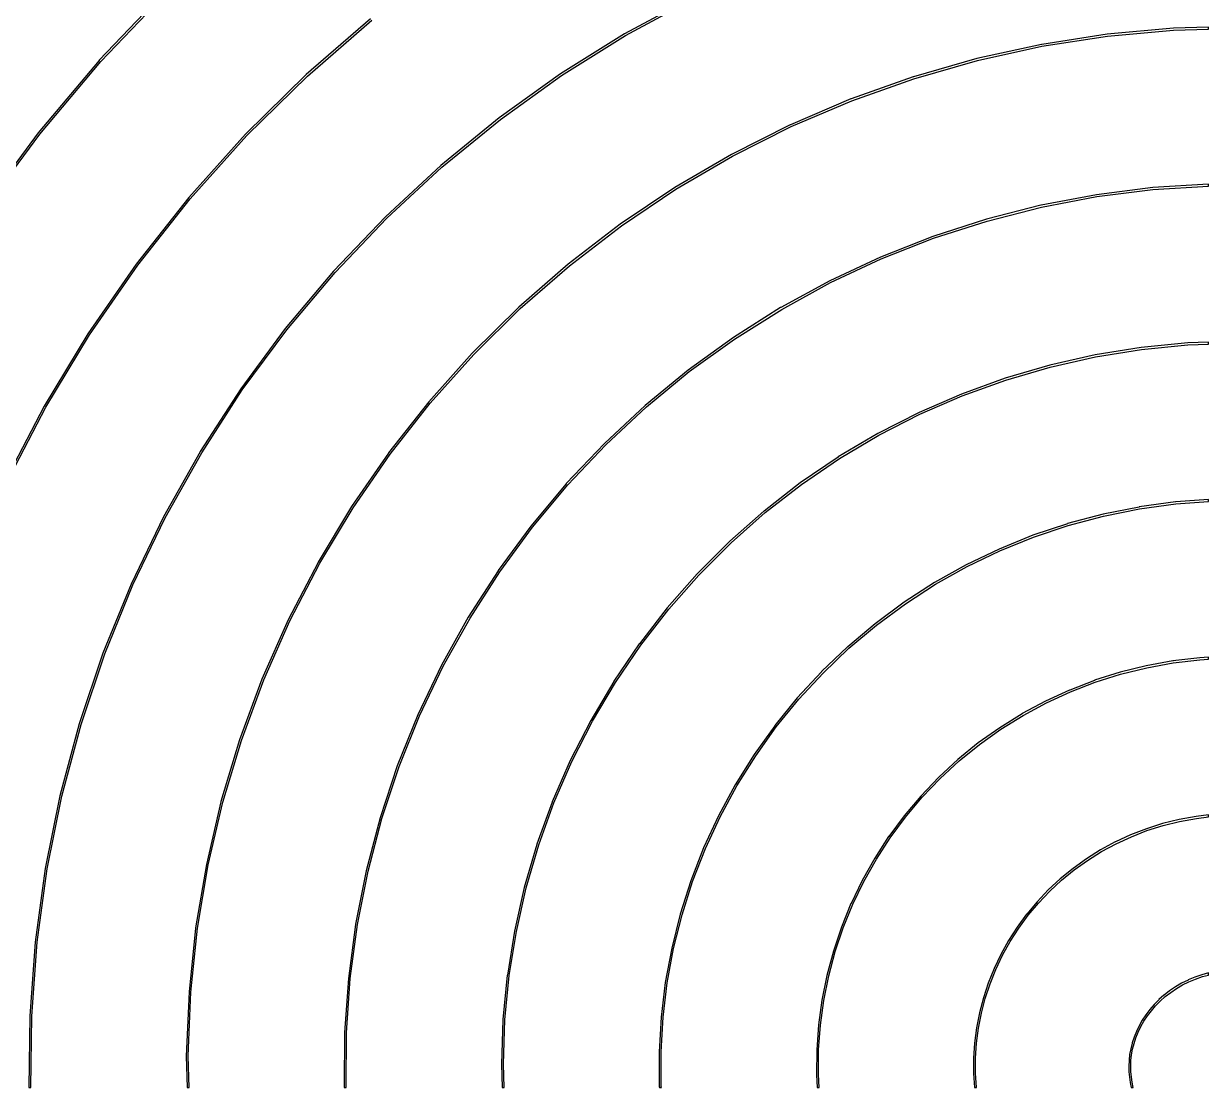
# Model space of a CAD drawing. Extents: x 1.97 to 5.91, y -5.91 to -1.97.
# Drawn here: x 2.75 to 3.933, y -3.933 to -2.87 of the extents above; entities that cross this region are included whole.
import ezdxf

# ---------------------------------------------------------------- set-up
doc = ezdxf.new("R2010")
doc.units = 0
doc.header["$MEASUREMENT"] = 0
doc.layers.add('WHITE', color=7, linetype='CONTINUOUS')

msp = doc.modelspace()

# ---------------------------------------------------------------- linework, layer by layer
at = {"layer": 'WHITE', "linetype": 'CONTINUOUS'}
for p, q in [((2.8905, -2.8383), (2.8251, -2.9068)), ((2.8266, -2.9082), (2.8919, -2.8397)), ((3.4163, -2.8444), (3.3499, -2.8804)), ((3.3509, -2.8821), (3.4172, -2.8462)), ((3.096, -2.8654), (3.0318, -2.9211)), ((3.0331, -2.9226), (3.0973, -2.8669)), ((3.8982, -2.8747), (3.8321, -2.8807)), ((3.9331, -2.8736), (3.8982, -2.8747)), ((3.8982, -2.8747), (3.8982, -2.8747)), ((3.8982, -2.8747), (3.8982, -2.8747)), ((3.8982, -2.8747), (3.8982, -2.8747)), ((3.8983, -2.8766), (3.9331, -2.8756)), ((3.9331, -2.8756), (3.9331, -2.8736)), ((3.3499, -2.8804), (3.2859, -2.9205)), ((3.287, -2.9221), (3.3509, -2.8821)), ((3.3499, -2.8804), (3.3499, -2.8804)), ((3.3499, -2.8804), (3.3499, -2.8804)), ((3.3499, -2.8804), (3.3499, -2.8804)), ((3.3499, -2.8804), (3.3499, -2.8804)), ((3.8321, -2.8807), (3.7666, -2.8909)), ((3.7669, -2.8928), (3.8323, -2.8827)), ((3.8321, -2.8807), (3.8321, -2.8807)), ((3.8321, -2.8807), (3.8321, -2.8807)), ((3.8321, -2.8807), (3.8321, -2.8807)), ((3.8323, -2.8827), (3.8983, -2.8766)), ((3.7665, -2.8909), (3.7019, -2.9051)), ((3.7024, -2.907), (3.7669, -2.8928)), ((3.7665, -2.8909), (3.7665, -2.8909)), ((3.7666, -2.8909), (3.7665, -2.8909)), ((3.7666, -2.8909), (3.7666, -2.8909)), ((2.8251, -2.9069), (2.7642, -2.9793)), ((2.7657, -2.9805), (2.8266, -2.9082)), ((2.8251, -2.9068), (2.8251, -2.9068)), ((2.8251, -2.9068), (2.8251, -2.9069)), ((2.8251, -2.9069), (2.8251, -2.9069)), ((3.7019, -2.9051), (3.6384, -2.9233)), ((3.639, -2.9252), (3.7024, -2.907)), ((3.7019, -2.9051), (3.7019, -2.9051)), ((3.7019, -2.9051), (3.7019, -2.9051)), ((3.7019, -2.9051), (3.7019, -2.9051)), ((3.7019, -2.9051), (3.7019, -2.9051)), ((3.0317, -2.9211), (2.9712, -2.9807)), ((2.9726, -2.9821), (3.0331, -2.9226)), ((3.0317, -2.9211), (3.0317, -2.9211)), ((3.0318, -2.9211), (3.0317, -2.9211)), ((3.0318, -2.9211), (3.0318, -2.9211)), ((3.2859, -2.9205), (3.2246, -2.9644)), ((3.2258, -2.966), (3.287, -2.9221)), ((3.2859, -2.9205), (3.2859, -2.9205)), ((3.2859, -2.9205), (3.2859, -2.9205)), ((3.2859, -2.9205), (3.2859, -2.9205)), ((3.6383, -2.9233), (3.5762, -2.9454)), ((3.5769, -2.9472), (3.639, -2.9252)), ((3.6383, -2.9233), (3.6383, -2.9233)), ((3.6384, -2.9233), (3.6383, -2.9233)), ((3.6384, -2.9233), (3.6384, -2.9233)), ((3.5761, -2.9454), (3.5156, -2.9713)), ((3.5761, -2.9454), (3.5761, -2.9454)), ((3.5762, -2.9454), (3.5761, -2.9454)), ((3.5762, -2.9454), (3.5762, -2.9454)), ((3.5164, -2.9731), (3.5769, -2.9472)), ((3.2246, -2.9644), (3.1663, -3.012)), ((3.1675, -3.0135), (3.2258, -2.966)), ((3.2246, -2.9644), (3.2246, -2.9644)), ((3.2246, -2.9644), (3.2246, -2.9644)), ((3.2246, -2.9644), (3.2246, -2.9644)), ((2.7641, -2.9793), (2.7079, -3.0553)), ((2.7095, -3.0565), (2.7657, -2.9805)), ((2.7641, -2.9793), (2.7641, -2.9793)), ((2.7642, -2.9793), (2.7641, -2.9793)), ((2.7642, -2.9793), (2.7642, -2.9793)), ((2.9712, -2.9808), (2.9146, -3.0439)), ((2.916, -3.0452), (2.9726, -2.9821)), ((2.9712, -2.9807), (2.9712, -2.9808)), ((2.9712, -2.9807), (2.9712, -2.9807)), ((2.9712, -2.9808), (2.9712, -2.9808)), ((3.5155, -2.9713), (3.4568, -3.0009)), ((3.4577, -3.0026), (3.5164, -2.9731)), ((3.5155, -2.9713), (3.5155, -2.9713)), ((3.5156, -2.9713), (3.5155, -2.9713)), ((3.5156, -2.9713), (3.5156, -2.9713)), ((3.4568, -3.0009), (3.4001, -3.0341)), ((3.4011, -3.0357), (3.4577, -3.0026)), ((3.4568, -3.0009), (3.4568, -3.0009)), ((3.4568, -3.0009), (3.4568, -3.0009)), ((3.1662, -3.012), (3.1111, -3.0631)), ((3.1124, -3.0645), (3.1675, -3.0135)), ((3.1662, -3.012), (3.1662, -3.012)), ((3.1663, -3.012), (3.1662, -3.012)), ((3.1663, -3.012), (3.1663, -3.012)), ((3.4, -3.0341), (3.3456, -3.0707)), ((3.3467, -3.0723), (3.4011, -3.0357)), ((3.4, -3.0341), (3.4, -3.0341)), ((3.4001, -3.0341), (3.4, -3.0341)), ((3.4001, -3.0341), (3.4001, -3.0341)), ((3.8214, -3.0412), (3.766, -3.0517)), ((3.8775, -3.0341), (3.8214, -3.0412)), ((3.8214, -3.0412), (3.8214, -3.0412)), ((3.8214, -3.0412), (3.8214, -3.0412)), ((3.8214, -3.0412), (3.8214, -3.0412)), ((3.8217, -3.0431), (3.8777, -3.0361)), ((3.9331, -3.0307), (3.8775, -3.0341)), ((3.8775, -3.0341), (3.8775, -3.0341)), ((3.8775, -3.0341), (3.8775, -3.0341)), ((3.8775, -3.0341), (3.8775, -3.0341)), ((3.8777, -3.0361), (3.9331, -3.0326)), ((3.9331, -3.0326), (3.9331, -3.0307)), ((2.9145, -3.044), (2.862, -3.1105)), ((2.8636, -3.1117), (2.916, -3.0452)), ((2.9146, -3.0439), (2.9145, -3.044)), ((2.9145, -3.044), (2.9145, -3.044)), ((2.9146, -3.0439), (2.9146, -3.0439)), ((3.7659, -3.0517), (3.7114, -3.0656)), ((3.7659, -3.0517), (3.7659, -3.0517)), ((3.766, -3.0517), (3.7659, -3.0517)), ((3.766, -3.0517), (3.766, -3.0517)), ((3.7664, -3.0536), (3.8217, -3.0431)), ((3.111, -3.0631), (3.0592, -3.1174)), ((3.0607, -3.1188), (3.1124, -3.0645)), ((3.111, -3.0631), (3.111, -3.0631)), ((3.111, -3.0631), (3.111, -3.0631)), ((3.1111, -3.0631), (3.111, -3.0631)), ((3.1111, -3.0631), (3.1111, -3.0631)), ((3.712, -3.0675), (3.7664, -3.0536)), ((3.3456, -3.0707), (3.2936, -3.1105)), ((3.2948, -3.1121), (3.3467, -3.0723)), ((3.3456, -3.0707), (3.3456, -3.0707)), ((3.3456, -3.0707), (3.3456, -3.0707)), ((3.3456, -3.0707), (3.3456, -3.0707)), ((3.7114, -3.0656), (3.6579, -3.0829)), ((3.6586, -3.0847), (3.712, -3.0675)), ((3.7114, -3.0656), (3.7114, -3.0656)), ((3.7114, -3.0656), (3.7114, -3.0656)), ((3.7114, -3.0656), (3.7114, -3.0656)), ((3.7114, -3.0656), (3.7114, -3.0656)), ((3.6579, -3.0829), (3.6057, -3.1034)), ((3.6064, -3.1052), (3.6586, -3.0847)), ((3.6579, -3.0829), (3.6579, -3.0829)), ((3.6579, -3.0829), (3.6579, -3.0829)), ((3.6579, -3.0829), (3.6579, -3.0829)), ((2.862, -3.1106), (2.8138, -3.1801)), ((2.8154, -3.1812), (2.8636, -3.1117)), ((2.862, -3.1105), (2.862, -3.1105)), ((2.862, -3.1105), (2.862, -3.1106)), ((2.862, -3.1106), (2.862, -3.1106)), ((3.2936, -3.1106), (3.2443, -3.1535)), ((3.2456, -3.155), (3.2948, -3.1121)), ((3.2936, -3.1105), (3.2936, -3.1105)), ((3.2936, -3.1105), (3.2936, -3.1106)), ((3.2936, -3.1106), (3.2936, -3.1106)), ((3.6056, -3.1034), (3.555, -3.1272)), ((3.5558, -3.1289), (3.6064, -3.1052)), ((3.6057, -3.1034), (3.6056, -3.1034)), ((3.6057, -3.1034), (3.6057, -3.1034)), ((3.6057, -3.1034), (3.6057, -3.1034)), ((3.0592, -3.1175), (3.011, -3.1748)), ((3.0125, -3.1761), (3.0607, -3.1188)), ((3.0592, -3.1174), (3.0592, -3.1174)), ((3.0592, -3.1174), (3.0592, -3.1175)), ((3.0592, -3.1175), (3.0592, -3.1175)), ((3.5549, -3.1272), (3.5059, -3.154)), ((3.5069, -3.1557), (3.5558, -3.1289)), ((3.5549, -3.1272), (3.5549, -3.1272)), ((3.555, -3.1272), (3.5549, -3.1272)), ((3.555, -3.1272), (3.555, -3.1272)), ((3.2442, -3.1535), (3.1978, -3.1994)), ((3.1992, -3.2008), (3.2456, -3.155)), ((3.2442, -3.1535), (3.2442, -3.1535)), ((3.2443, -3.1535), (3.2442, -3.1535)), ((3.2443, -3.1535), (3.2443, -3.1535)), ((3.5058, -3.154), (3.4586, -3.1838)), ((3.4597, -3.1854), (3.5069, -3.1557)), ((3.5058, -3.154), (3.5058, -3.154)), ((3.5059, -3.154), (3.5058, -3.154)), ((3.5059, -3.154), (3.5059, -3.154)), ((2.8138, -3.1802), (2.7701, -3.2526)), ((2.7718, -3.2535), (2.8154, -3.1812)), ((2.8138, -3.1801), (2.8138, -3.1801)), ((2.8138, -3.1801), (2.8138, -3.1802)), ((3.0109, -3.1749), (2.9664, -3.2351)), ((2.968, -3.2362), (3.0125, -3.1761)), ((3.011, -3.1748), (3.0109, -3.1749)), ((3.0109, -3.1749), (3.0109, -3.1749)), ((3.011, -3.1748), (3.011, -3.1748)), ((3.4586, -3.1838), (3.4135, -3.2164)), ((3.4146, -3.2179), (3.4597, -3.1854)), ((3.4586, -3.1838), (3.4586, -3.1838)), ((3.4586, -3.1838), (3.4586, -3.1838)), ((3.4586, -3.1838), (3.4586, -3.1838)), ((3.866, -3.1938), (3.8201, -3.2012)), ((3.866, -3.1938), (3.866, -3.1938)), ((3.8661, -3.1938), (3.866, -3.1938)), ((3.9125, -3.1892), (3.8661, -3.1938)), ((3.8661, -3.1938), (3.8661, -3.1938)), ((3.8663, -3.1957), (3.9127, -3.1912)), ((3.9125, -3.1892), (3.9125, -3.1892)), ((3.9126, -3.1892), (3.9125, -3.1892)), ((3.9331, -3.1885), (3.9126, -3.1892)), ((3.9126, -3.1892), (3.9126, -3.1892)), ((3.9127, -3.1912), (3.9331, -3.1905)), ((3.9331, -3.1905), (3.9331, -3.1885)), ((3.1978, -3.1994), (3.1544, -3.248)), ((3.1558, -3.2493), (3.1992, -3.2008)), ((3.1978, -3.1994), (3.1978, -3.1994)), ((3.1978, -3.1994), (3.1978, -3.1994)), ((3.82, -3.2012), (3.7747, -3.2114)), ((3.7751, -3.2134), (3.8204, -3.2031)), ((3.82, -3.2012), (3.82, -3.2012)), ((3.8201, -3.2012), (3.82, -3.2012)), ((3.8201, -3.2012), (3.8201, -3.2012)), ((3.8204, -3.2031), (3.8663, -3.1957)), ((3.4134, -3.2164), (3.3705, -3.2517)), ((3.3717, -3.2532), (3.4146, -3.2179)), ((3.4134, -3.2164), (3.4134, -3.2164)), ((3.4135, -3.2164), (3.4134, -3.2164)), ((3.4135, -3.2164), (3.4135, -3.2164)), ((3.7746, -3.2115), (3.7301, -3.2245)), ((3.7307, -3.2264), (3.7751, -3.2134)), ((3.7746, -3.2115), (3.7746, -3.2115)), ((3.7746, -3.2115), (3.7746, -3.2115)), ((3.7747, -3.2115), (3.7746, -3.2115)), ((3.7747, -3.2114), (3.7747, -3.2115)), ((3.73, -3.2245), (3.6865, -3.2403)), ((3.6872, -3.2421), (3.7307, -3.2264)), ((3.73, -3.2245), (3.73, -3.2245)), ((3.7301, -3.2245), (3.73, -3.2245)), ((3.7301, -3.2245), (3.7301, -3.2245)), ((2.9664, -3.2351), (2.9258, -3.2979)), ((2.9275, -3.299), (2.968, -3.2362)), ((2.9664, -3.2351), (2.9664, -3.2351)), ((2.9664, -3.2351), (2.9665, -3.2351)), ((2.9665, -3.2351), (2.9664, -3.2351)), ((3.6865, -3.2403), (3.6441, -3.2587)), ((3.6449, -3.2605), (3.6872, -3.2421)), ((3.6865, -3.2403), (3.6865, -3.2403)), ((3.6865, -3.2403), (3.6865, -3.2403)), ((3.6865, -3.2403), (3.6865, -3.2403)), ((2.77, -3.2526), (2.731, -3.3275)), ((2.7327, -3.3284), (2.7718, -3.2535)), ((2.77, -3.2526), (2.77, -3.2526)), ((2.7701, -3.2526), (2.77, -3.2526)), ((2.7701, -3.2526), (2.7701, -3.2526)), ((2.7701, -3.2526), (2.7701, -3.2526)), ((3.1543, -3.2481), (3.1141, -3.2992)), ((3.1157, -3.3004), (3.1558, -3.2493)), ((3.1543, -3.2481), (3.1543, -3.2481)), ((3.1544, -3.2481), (3.1543, -3.2481)), ((3.1544, -3.248), (3.1544, -3.2481)), ((3.3704, -3.2517), (3.3298, -3.2896)), ((3.3312, -3.291), (3.3717, -3.2532)), ((3.3705, -3.2517), (3.3704, -3.2517)), ((3.3705, -3.2517), (3.3705, -3.2517)), ((3.6441, -3.2588), (3.603, -3.2798)), ((3.604, -3.2815), (3.6449, -3.2605)), ((3.6441, -3.2587), (3.6441, -3.2587)), ((3.6441, -3.2587), (3.6441, -3.2588)), ((3.6441, -3.2588), (3.6441, -3.2588)), ((3.3298, -3.2896), (3.2917, -3.3298)), ((3.3298, -3.2896), (3.3298, -3.2896)), ((3.3298, -3.2896), (3.3298, -3.2896)), ((3.3298, -3.2896), (3.3298, -3.2896)), ((3.3298, -3.2896), (3.3298, -3.2896)), ((3.603, -3.2798), (3.5634, -3.3032)), ((3.5645, -3.3049), (3.604, -3.2815)), ((3.603, -3.2798), (3.603, -3.2798)), ((3.603, -3.2798), (3.603, -3.2798)), ((3.603, -3.2798), (3.603, -3.2798)), ((3.603, -3.2798), (3.603, -3.2798)), ((2.9258, -3.298), (2.8893, -3.3631)), ((2.891, -3.364), (2.9275, -3.299)), ((2.9258, -3.2979), (2.9258, -3.2979)), ((2.9258, -3.2979), (2.9258, -3.298)), ((2.9258, -3.298), (2.9258, -3.298)), ((3.1141, -3.2993), (3.0772, -3.3528)), ((3.0788, -3.3539), (3.1157, -3.3004)), ((3.1141, -3.2992), (3.1141, -3.2992)), ((3.1141, -3.2992), (3.1141, -3.2993)), ((3.1141, -3.2993), (3.1141, -3.2993)), ((3.2932, -3.3311), (3.3312, -3.291)), ((3.5634, -3.3033), (3.5255, -3.3291)), ((3.5266, -3.3307), (3.5645, -3.3049)), ((3.5634, -3.3032), (3.5634, -3.3032)), ((3.5634, -3.3032), (3.5634, -3.3033)), ((3.5634, -3.3033), (3.5634, -3.3033)), ((3.2917, -3.3299), (3.2563, -3.3723)), ((3.2578, -3.3735), (3.2932, -3.3311)), ((3.2917, -3.3298), (3.2917, -3.3298)), ((3.2917, -3.3298), (3.2917, -3.3299)), ((3.2917, -3.3299), (3.2917, -3.3299)), ((3.5254, -3.3291), (3.4893, -3.3572)), ((3.4905, -3.3588), (3.5266, -3.3307)), ((3.5254, -3.3292), (3.5254, -3.3291)), ((3.5255, -3.3291), (3.5254, -3.3292)), ((3.5255, -3.3291), (3.5255, -3.3291)), ((3.9004, -3.3482), (3.864, -3.3531)), ((3.9004, -3.3482), (3.9004, -3.3482)), ((3.9005, -3.3482), (3.9004, -3.3482)), ((3.9331, -3.3458), (3.9005, -3.3482)), ((3.9005, -3.3482), (3.9005, -3.3482)), ((3.9007, -3.3501), (3.9331, -3.3477)), ((3.9331, -3.3477), (3.9331, -3.3458)), ((3.0771, -3.3528), (3.0437, -3.4084)), ((3.0454, -3.4094), (3.0788, -3.3539)), ((3.0772, -3.3528), (3.0771, -3.3528)), ((3.0772, -3.3528), (3.0772, -3.3528)), ((3.4892, -3.3573), (3.455, -3.3875)), ((3.4563, -3.389), (3.4905, -3.3588)), ((3.4892, -3.3573), (3.4892, -3.3573)), ((3.4893, -3.3573), (3.4892, -3.3573)), ((3.4893, -3.3572), (3.4893, -3.3573)), ((3.8279, -3.3604), (3.7925, -3.3698)), ((3.8639, -3.3532), (3.8279, -3.3604)), ((3.8279, -3.3604), (3.8279, -3.3604)), ((3.8279, -3.3604), (3.8279, -3.3604)), ((3.8284, -3.3623), (3.8643, -3.3551)), ((3.864, -3.3531), (3.8639, -3.3532)), ((3.8639, -3.3532), (3.8639, -3.3532)), ((3.864, -3.3531), (3.864, -3.3531)), ((3.8643, -3.3551), (3.9007, -3.3501)), ((2.8892, -3.3631), (2.8569, -3.4303)), ((2.8587, -3.4311), (2.891, -3.364)), ((2.8892, -3.3631), (2.8892, -3.3631)), ((2.8893, -3.3631), (2.8892, -3.3631)), ((2.8893, -3.3631), (2.8893, -3.3631)), ((3.2562, -3.3724), (3.2236, -3.4168)), ((3.2563, -3.3723), (3.2562, -3.3724)), ((3.2562, -3.3724), (3.2562, -3.3724)), ((3.2563, -3.3723), (3.2563, -3.3723)), ((3.7925, -3.3699), (3.7579, -3.3815)), ((3.7585, -3.3833), (3.7931, -3.3717)), ((3.7925, -3.3698), (3.7925, -3.3699)), ((3.7925, -3.3699), (3.7925, -3.3699)), ((3.7931, -3.3717), (3.8284, -3.3623)), ((3.2252, -3.418), (3.2578, -3.3735)), ((3.7578, -3.3815), (3.7241, -3.3952)), ((3.7248, -3.397), (3.7585, -3.3833)), ((3.7578, -3.3815), (3.7578, -3.3815)), ((3.7579, -3.3815), (3.7578, -3.3815)), ((3.7579, -3.3815), (3.7579, -3.3815)), ((3.4549, -3.3876), (3.4227, -3.4198)), ((3.4241, -3.4212), (3.4563, -3.389)), ((3.455, -3.3875), (3.4549, -3.3876)), ((3.455, -3.3875), (3.455, -3.3875)), ((3.724, -3.3952), (3.6913, -3.411)), ((3.724, -3.3952), (3.724, -3.3952)), ((3.7241, -3.3952), (3.724, -3.3952)), ((3.7241, -3.3952), (3.7241, -3.3952)), ((3.6922, -3.4127), (3.7248, -3.397)), ((3.0437, -3.4085), (3.0138, -3.4659)), ((3.0156, -3.4668), (3.0454, -3.4094)), ((3.0437, -3.4084), (3.0437, -3.4085)), ((3.0437, -3.4084), (3.0437, -3.4084)), ((3.0437, -3.4084), (3.0437, -3.4084)), ((3.0437, -3.4085), (3.0437, -3.4085)), ((3.2236, -3.4169), (3.1938, -3.4633)), ((3.1955, -3.4643), (3.2252, -3.418)), ((3.2236, -3.4168), (3.2236, -3.4169)), ((3.2236, -3.4169), (3.2236, -3.4169)), ((3.2236, -3.4169), (3.2236, -3.4169)), ((3.4226, -3.4199), (3.3925, -3.454)), ((3.4227, -3.4198), (3.4226, -3.4199)), ((3.4226, -3.4199), (3.4226, -3.4199)), ((3.6913, -3.411), (3.6597, -3.4287)), ((3.6607, -3.4304), (3.6922, -3.4127)), ((3.6913, -3.411), (3.6913, -3.411)), ((3.6913, -3.411), (3.6913, -3.411)), ((3.6913, -3.411), (3.6913, -3.411)), ((2.8569, -3.4304), (2.8288, -3.4993)), ((2.8306, -3.5), (2.8587, -3.4311)), ((2.8569, -3.4303), (2.8569, -3.4303)), ((2.8569, -3.4303), (2.8569, -3.4304)), ((2.8569, -3.4304), (2.8569, -3.4304)), ((3.394, -3.4553), (3.4241, -3.4212)), ((3.6596, -3.4288), (3.6293, -3.4484)), ((3.6304, -3.45), (3.6607, -3.4304)), ((3.6597, -3.4287), (3.6596, -3.4288)), ((3.6596, -3.4288), (3.6596, -3.4288)), ((3.6597, -3.4287), (3.6597, -3.4287)), ((3.6597, -3.4287), (3.6597, -3.4287)), ((3.3925, -3.454), (3.3647, -3.4899)), ((3.3663, -3.4911), (3.394, -3.4553)), ((3.3925, -3.454), (3.3925, -3.454)), ((3.3925, -3.454), (3.3926, -3.454)), ((3.3926, -3.454), (3.3925, -3.454)), ((3.6293, -3.4484), (3.6003, -3.4698)), ((3.6015, -3.4714), (3.6304, -3.45)), ((3.6293, -3.4484), (3.6293, -3.4484)), ((3.6293, -3.4484), (3.6293, -3.4484)), ((3.6293, -3.4484), (3.6293, -3.4484)), ((3.0138, -3.466), (2.9876, -3.5251)), ((2.9894, -3.5259), (3.0156, -3.4668)), ((3.0138, -3.4659), (3.0138, -3.4659)), ((3.0138, -3.4659), (3.0138, -3.466)), ((3.0138, -3.466), (3.0138, -3.466)), ((3.1938, -3.4633), (3.167, -3.5114)), ((3.1688, -3.5123), (3.1955, -3.4643)), ((3.1938, -3.4633), (3.1938, -3.4633)), ((3.1938, -3.4633), (3.1938, -3.4633)), ((3.1938, -3.4633), (3.1938, -3.4633)), ((3.6003, -3.4698), (3.5728, -3.493)), ((3.5741, -3.4944), (3.6015, -3.4714)), ((3.6003, -3.4698), (3.6003, -3.4698)), ((3.6003, -3.4698), (3.6003, -3.4698)), ((3.6003, -3.4698), (3.6003, -3.4698)), ((3.3646, -3.49), (3.3392, -3.5274)), ((3.3408, -3.5285), (3.3663, -3.4911)), ((3.3647, -3.4899), (3.3646, -3.49)), ((3.3646, -3.49), (3.3646, -3.49)), ((3.3647, -3.4899), (3.3647, -3.4899)), ((2.8288, -3.4994), (2.8051, -3.5699)), ((2.807, -3.5705), (2.8306, -3.5)), ((2.8288, -3.4993), (2.8288, -3.4993)), ((2.8288, -3.4993), (2.8288, -3.4994)), ((2.8288, -3.4994), (2.8288, -3.4994)), ((3.5727, -3.493), (3.5468, -3.5177)), ((3.5482, -3.5191), (3.5741, -3.4944)), ((3.5727, -3.493), (3.5727, -3.493)), ((3.5728, -3.493), (3.5727, -3.493)), ((3.5728, -3.493), (3.5728, -3.493)), ((3.167, -3.5114), (3.1434, -3.561)), ((3.1452, -3.5618), (3.1688, -3.5123)), ((3.167, -3.5114), (3.167, -3.5114)), ((3.167, -3.5114), (3.167, -3.5114)), ((3.871, -3.5119), (3.845, -3.5184)), ((3.8455, -3.5203), (3.8715, -3.5138)), ((3.871, -3.5119), (3.871, -3.5119)), ((3.8711, -3.5119), (3.871, -3.5119)), ((3.8976, -3.507), (3.8711, -3.5119)), ((3.8711, -3.5119), (3.8711, -3.5119)), ((3.8715, -3.5138), (3.8979, -3.509)), ((3.9245, -3.5039), (3.8976, -3.507)), ((3.8976, -3.5071), (3.8976, -3.507)), ((3.8976, -3.507), (3.8976, -3.507)), ((3.8976, -3.507), (3.8976, -3.5071)), ((3.8979, -3.509), (3.9247, -3.5058)), ((3.9331, -3.5034), (3.9245, -3.5039)), ((3.9245, -3.5039), (3.9245, -3.5039)), ((3.9245, -3.5039), (3.9245, -3.5039)), ((3.9245, -3.5039), (3.9245, -3.5039)), ((3.9247, -3.5058), (3.9331, -3.5054)), ((3.9331, -3.5054), (3.9331, -3.5034)), ((2.9876, -3.5252), (2.9652, -3.5858)), ((2.9671, -3.5864), (2.9894, -3.5259)), ((2.9876, -3.5251), (2.9876, -3.5252)), ((2.9876, -3.5252), (2.9876, -3.5252)), ((2.9876, -3.5252), (2.9876, -3.5252)), ((3.5468, -3.5178), (3.5225, -3.544)), ((3.524, -3.5453), (3.5482, -3.5191)), ((3.5468, -3.5177), (3.5468, -3.5178)), ((3.5468, -3.5177), (3.5468, -3.5177)), ((3.5468, -3.5177), (3.5468, -3.5177)), ((3.5468, -3.5178), (3.5468, -3.5178)), ((3.8194, -3.5265), (3.7946, -3.5361)), ((3.8195, -3.5264), (3.8194, -3.5265)), ((3.8194, -3.5265), (3.8194, -3.5265)), ((3.8449, -3.5184), (3.8195, -3.5264)), ((3.8195, -3.5264), (3.8195, -3.5264)), ((3.8201, -3.5283), (3.8455, -3.5203)), ((3.845, -3.5184), (3.8449, -3.5184)), ((3.845, -3.5184), (3.845, -3.5184)), ((3.845, -3.5184), (3.845, -3.5184)), ((3.845, -3.5184), (3.845, -3.5184)), ((3.3391, -3.5275), (3.3161, -3.5664)), ((3.3178, -3.5673), (3.3408, -3.5285)), ((3.3392, -3.5274), (3.3391, -3.5275)), ((3.3392, -3.5274), (3.3392, -3.5274)), ((3.7945, -3.5361), (3.7704, -3.5472)), ((3.7713, -3.5489), (3.7953, -3.5379)), ((3.7945, -3.5361), (3.7945, -3.5361)), ((3.7946, -3.5361), (3.7945, -3.5361)), ((3.7946, -3.5361), (3.7946, -3.5361)), ((3.7953, -3.5379), (3.8201, -3.5283)), ((3.5225, -3.544), (3.5, -3.5716)), ((3.5015, -3.5729), (3.524, -3.5453)), ((3.5225, -3.544), (3.5225, -3.544)), ((3.5225, -3.544), (3.5225, -3.544)), ((3.5225, -3.544), (3.5225, -3.544)), ((3.7704, -3.5472), (3.7471, -3.5597)), ((3.7481, -3.5615), (3.7713, -3.5489)), ((3.7704, -3.5472), (3.7704, -3.5472)), ((3.7704, -3.5472), (3.7704, -3.5472)), ((3.7704, -3.5472), (3.7704, -3.5472)), ((3.1434, -3.561), (3.1229, -3.6118)), ((3.1247, -3.6126), (3.1452, -3.5618)), ((3.1434, -3.561), (3.1434, -3.561)), ((3.1434, -3.561), (3.1434, -3.561)), ((3.1434, -3.561), (3.1434, -3.561)), ((3.7471, -3.5598), (3.7247, -3.5737)), ((3.7258, -3.5753), (3.7481, -3.5615)), ((3.7471, -3.5597), (3.7471, -3.5598)), ((3.7471, -3.5597), (3.7471, -3.5597)), ((3.7471, -3.5597), (3.7471, -3.5597)), ((3.7471, -3.5598), (3.7471, -3.5598)), ((2.8051, -3.5699), (2.7859, -3.6417)), ((2.7878, -3.6422), (2.807, -3.5705)), ((2.8051, -3.5699), (2.8051, -3.5699)), ((2.8051, -3.5699), (2.8051, -3.5699)), ((3.3161, -3.5664), (3.2955, -3.6066)), ((3.2973, -3.6074), (3.3178, -3.5673)), ((3.3161, -3.5664), (3.3161, -3.5664)), ((3.3161, -3.5664), (3.3161, -3.5664)), ((3.3161, -3.5664), (3.3161, -3.5664)), ((3.3161, -3.5664), (3.3161, -3.5664)), ((3.5, -3.5717), (3.4793, -3.6006)), ((3.4809, -3.6017), (3.5015, -3.5729)), ((3.5, -3.5716), (3.5, -3.5717)), ((3.5, -3.5717), (3.5, -3.5717)), ((3.5, -3.5717), (3.5, -3.5717)), ((3.7247, -3.5737), (3.7033, -3.589)), ((3.7247, -3.5737), (3.7247, -3.5737)), ((3.7247, -3.5737), (3.7247, -3.5737)), ((3.7247, -3.5737), (3.7247, -3.5737)), ((2.9652, -3.5858), (2.9652, -3.5858)), ((2.9652, -3.5858), (2.9652, -3.5858)), ((3.7045, -3.5905), (3.7258, -3.5753)), ((2.9652, -3.5858), (2.9467, -3.6476)), ((2.9486, -3.6481), (2.9671, -3.5864)), ((2.9652, -3.5858), (2.9652, -3.5858)), ((3.7033, -3.589), (3.683, -3.6055)), ((3.6842, -3.607), (3.7045, -3.5905)), ((3.7033, -3.589), (3.7033, -3.589)), ((3.7033, -3.589), (3.7033, -3.589)), ((3.7033, -3.589), (3.7033, -3.589)), ((3.2955, -3.6066), (3.2776, -3.6479)), ((3.2794, -3.6487), (3.2973, -3.6074)), ((3.2955, -3.6066), (3.2955, -3.6066)), ((3.2955, -3.6066), (3.2955, -3.6066)), ((3.2955, -3.6066), (3.2955, -3.6066)), ((3.4793, -3.6006), (3.4605, -3.6307)), ((3.4622, -3.6317), (3.4809, -3.6017)), ((3.4793, -3.6006), (3.4793, -3.6006)), ((3.4793, -3.6006), (3.4793, -3.6006)), ((3.4793, -3.6006), (3.4793, -3.6006)), ((3.6829, -3.6055), (3.6638, -3.6232)), ((3.6651, -3.6246), (3.6842, -3.607)), ((3.6829, -3.6055), (3.6829, -3.6055)), ((3.683, -3.6055), (3.6829, -3.6055)), ((3.683, -3.6055), (3.683, -3.6055)), ((3.1229, -3.6119), (3.1057, -3.6638)), ((3.1075, -3.6644), (3.1247, -3.6126)), ((3.1229, -3.6118), (3.1229, -3.6118)), ((3.1229, -3.6118), (3.1229, -3.6119)), ((3.1229, -3.6119), (3.1229, -3.6119)), ((3.4605, -3.6307), (3.4437, -3.6618)), ((3.4454, -3.6627), (3.4622, -3.6317)), ((3.4605, -3.6307), (3.4605, -3.6307)), ((3.4605, -3.6307), (3.4605, -3.6307)), ((3.4605, -3.6307), (3.4605, -3.6307)), ((3.4605, -3.6307), (3.4605, -3.6307)), ((3.6637, -3.6232), (3.6458, -3.642)), ((3.6473, -3.6433), (3.6651, -3.6246)), ((3.6637, -3.6232), (3.6637, -3.6232)), ((3.6638, -3.6232), (3.6637, -3.6232)), ((3.6638, -3.6232), (3.6638, -3.6232)), ((3.6638, -3.6232), (3.6638, -3.6232)), ((2.7859, -3.6418), (2.7712, -3.7145)), ((2.7732, -3.7148), (2.7878, -3.6422)), ((2.7859, -3.6417), (2.7859, -3.6418)), ((2.7859, -3.6418), (2.7859, -3.6418)), ((3.6458, -3.642), (3.6291, -3.6618)), ((3.6307, -3.663), (3.6473, -3.6433)), ((3.6458, -3.642), (3.6458, -3.642)), ((3.6458, -3.642), (3.6458, -3.642)), ((3.6458, -3.642), (3.6458, -3.642)), ((2.9467, -3.6477), (2.9321, -3.7104)), ((2.934, -3.7108), (2.9486, -3.6481)), ((2.9467, -3.6476), (2.9467, -3.6477)), ((2.9467, -3.6476), (2.9467, -3.6476)), ((2.9467, -3.6476), (2.9467, -3.6476)), ((2.9467, -3.6477), (2.9467, -3.6477)), ((3.2776, -3.648), (3.2623, -3.6902)), ((3.2642, -3.6908), (3.2794, -3.6487)), ((3.2776, -3.6479), (3.2776, -3.6479)), ((3.2776, -3.6479), (3.2776, -3.648)), ((3.2776, -3.648), (3.2776, -3.648)), ((3.1056, -3.6639), (3.0917, -3.7167)), ((3.0936, -3.7171), (3.1075, -3.6644)), ((3.1057, -3.6638), (3.1056, -3.6639)), ((3.1057, -3.6638), (3.1057, -3.6638)), ((3.4436, -3.6619), (3.4288, -3.6938)), ((3.4306, -3.6946), (3.4454, -3.6627)), ((3.4437, -3.6618), (3.4436, -3.6619)), ((3.4436, -3.6619), (3.4436, -3.6619)), ((3.4437, -3.6618), (3.4437, -3.6618)), ((3.6291, -3.6618), (3.6138, -3.6825)), ((3.6154, -3.6837), (3.6307, -3.663)), ((3.6291, -3.6618), (3.6291, -3.6618)), ((3.6291, -3.6618), (3.6291, -3.6618)), ((3.6291, -3.6618), (3.6291, -3.6618)), ((3.904, -3.6655), (3.8874, -3.6696)), ((3.8879, -3.6715), (3.9044, -3.6674)), ((3.9209, -3.6624), (3.904, -3.6654)), ((3.904, -3.6654), (3.904, -3.6655)), ((3.904, -3.6655), (3.904, -3.6655)), ((3.904, -3.6655), (3.904, -3.6655)), ((3.9044, -3.6674), (3.9212, -3.6643)), ((3.9209, -3.6624), (3.9209, -3.6624)), ((3.921, -3.6624), (3.9209, -3.6624)), ((3.9331, -3.6609), (3.921, -3.6624)), ((3.921, -3.6624), (3.921, -3.6624)), ((3.9212, -3.6643), (3.9331, -3.6629)), ((3.9331, -3.6629), (3.9331, -3.6609)), ((3.8712, -3.6747), (3.8554, -3.6808)), ((3.8562, -3.6827), (3.8718, -3.6766)), ((3.8874, -3.6696), (3.8712, -3.6747)), ((3.8712, -3.6747), (3.8712, -3.6747)), ((3.8712, -3.6747), (3.8712, -3.6747)), ((3.8712, -3.6747), (3.8712, -3.6747)), ((3.8718, -3.6766), (3.8879, -3.6715)), ((3.8874, -3.6696), (3.8874, -3.6696)), ((3.8874, -3.6696), (3.8874, -3.6696)), ((3.8874, -3.6696), (3.8874, -3.6696)), ((3.8874, -3.6696), (3.8874, -3.6696)), ((3.2623, -3.6903), (3.2497, -3.7333)), ((3.2516, -3.7338), (3.2642, -3.6908)), ((3.2623, -3.6902), (3.2623, -3.6902)), ((3.2623, -3.6902), (3.2623, -3.6903)), ((3.2623, -3.6903), (3.2623, -3.6903)), ((3.6137, -3.6826), (3.5998, -3.7041)), ((3.6015, -3.7051), (3.6154, -3.6837)), ((3.6138, -3.6825), (3.6137, -3.6826)), ((3.6137, -3.6826), (3.6137, -3.6826)), ((3.6138, -3.6825), (3.6138, -3.6825)), ((3.8401, -3.6879), (3.8254, -3.6958)), ((3.8264, -3.6976), (3.841, -3.6897)), ((3.8401, -3.6879), (3.8401, -3.6879)), ((3.8402, -3.6879), (3.8401, -3.6879)), ((3.8554, -3.6809), (3.8402, -3.6879)), ((3.8402, -3.6879), (3.8402, -3.6879)), ((3.841, -3.6897), (3.8562, -3.6827)), ((3.8554, -3.6808), (3.8554, -3.6808)), ((3.8554, -3.6808), (3.8554, -3.6809)), ((3.8554, -3.6809), (3.8554, -3.6809)), ((3.4288, -3.6939), (3.4161, -3.7266)), ((3.4179, -3.7273), (3.4306, -3.6946)), ((3.4288, -3.6938), (3.4289, -3.6938)), ((3.4289, -3.6938), (3.4288, -3.6939)), ((3.4288, -3.6939), (3.4288, -3.6939)), ((3.5998, -3.7041), (3.5872, -3.7264)), ((3.5998, -3.7041), (3.5998, -3.7041)), ((3.5998, -3.7041), (3.5998, -3.7041)), ((3.5998, -3.7041), (3.5998, -3.7041)), ((3.5998, -3.7041), (3.5998, -3.7041)), ((3.8254, -3.6959), (3.8113, -3.7047)), ((3.8124, -3.7063), (3.8264, -3.6976)), ((3.8254, -3.6958), (3.8254, -3.6958)), ((3.8254, -3.6958), (3.8254, -3.6959)), ((3.8254, -3.6959), (3.8254, -3.6959)), ((3.8254, -3.6959), (3.8254, -3.6959)), ((2.7712, -3.7145), (2.7612, -3.7879)), ((2.7631, -3.7881), (2.7732, -3.7148)), ((2.7712, -3.7145), (2.7713, -3.7145)), ((2.7712, -3.7145), (2.7712, -3.7145)), ((2.7713, -3.7145), (2.7712, -3.7145)), ((2.9321, -3.7104), (2.9214, -3.7738)), ((2.9234, -3.7741), (2.934, -3.7108)), ((2.9321, -3.7104), (2.9321, -3.7104)), ((2.9321, -3.7104), (2.9321, -3.7104)), ((2.9321, -3.7104), (2.9321, -3.7104)), ((3.589, -3.7274), (3.6015, -3.7051)), ((3.7979, -3.7143), (3.7852, -3.7247)), ((3.7864, -3.7262), (3.7991, -3.7159)), ((3.8113, -3.7047), (3.7979, -3.7143)), ((3.7979, -3.7143), (3.7979, -3.7143)), ((3.7979, -3.7143), (3.7979, -3.7143)), ((3.7979, -3.7143), (3.7979, -3.7143)), ((3.7991, -3.7159), (3.8124, -3.7063)), ((3.8113, -3.7047), (3.8113, -3.7047)), ((3.8113, -3.7047), (3.8113, -3.7047)), ((3.8113, -3.7047), (3.8113, -3.7047)), ((3.0917, -3.7167), (3.0812, -3.7702)), ((3.0831, -3.7705), (3.0936, -3.7171)), ((3.0917, -3.7167), (3.0917, -3.7167)), ((3.0917, -3.7167), (3.0917, -3.7167)), ((3.4161, -3.7267), (3.4055, -3.7601)), ((3.4074, -3.7606), (3.4179, -3.7273)), ((3.4161, -3.7266), (3.4161, -3.7266)), ((3.4161, -3.7266), (3.4161, -3.7267)), ((3.4161, -3.7267), (3.4161, -3.7267)), ((3.5872, -3.7265), (3.5762, -3.7494)), ((3.578, -3.7502), (3.589, -3.7274)), ((3.5872, -3.7264), (3.5872, -3.7264)), ((3.5872, -3.7264), (3.5872, -3.7265)), ((3.5872, -3.7265), (3.5872, -3.7265)), ((3.7851, -3.7247), (3.7732, -3.7358)), ((3.7746, -3.7372), (3.7864, -3.7262)), ((3.7851, -3.7247), (3.7851, -3.7247)), ((3.7852, -3.7247), (3.7851, -3.7247)), ((3.7852, -3.7247), (3.7852, -3.7247)), ((3.2497, -3.7333), (3.2398, -3.777)), ((3.2418, -3.7774), (3.2516, -3.7338)), ((3.2497, -3.7333), (3.2497, -3.7333)), ((3.2497, -3.7333), (3.2497, -3.7333)), ((3.2497, -3.7333), (3.2497, -3.7333)), ((3.2497, -3.7333), (3.2497, -3.7333)), ((3.7732, -3.7359), (3.762, -3.7476)), ((3.7635, -3.7489), (3.7746, -3.7372)), ((3.7732, -3.7358), (3.7732, -3.7359)), ((3.7732, -3.7358), (3.7732, -3.7358)), ((3.7732, -3.7358), (3.7732, -3.7358)), ((3.7732, -3.7359), (3.7732, -3.7359)), ((3.5761, -3.7494), (3.5666, -3.7729)), ((3.5684, -3.7736), (3.578, -3.7502)), ((3.5761, -3.7495), (3.5761, -3.7494)), ((3.5762, -3.7494), (3.5761, -3.7495)), ((3.5762, -3.7494), (3.5762, -3.7494)), ((3.762, -3.7476), (3.7517, -3.76)), ((3.7532, -3.7612), (3.7635, -3.7489)), ((3.762, -3.7476), (3.762, -3.7476)), ((3.762, -3.7476), (3.762, -3.7476)), ((3.762, -3.7476), (3.762, -3.7476)), ((3.4054, -3.7601), (3.397, -3.794)), ((3.3989, -3.7945), (3.4074, -3.7606)), ((3.4054, -3.7601), (3.4054, -3.7601)), ((3.4054, -3.7601), (3.4054, -3.7601)), ((3.4055, -3.7601), (3.4054, -3.7601)), ((3.4055, -3.7601), (3.4055, -3.7601)), ((3.7516, -3.76), (3.7422, -3.7729)), ((3.7438, -3.774), (3.7532, -3.7612)), ((3.7516, -3.76), (3.7516, -3.76)), ((3.7517, -3.76), (3.7516, -3.76)), ((3.7517, -3.76), (3.7517, -3.76)), ((2.9214, -3.7739), (2.9148, -3.8377)), ((2.9167, -3.8379), (2.9234, -3.7741)), ((2.9214, -3.7738), (2.9214, -3.7738)), ((2.9214, -3.7738), (2.9214, -3.7739)), ((2.9214, -3.7739), (2.9214, -3.7739)), ((3.0812, -3.7703), (3.074, -3.8242)), ((3.0759, -3.8244), (3.0831, -3.7705)), ((3.0812, -3.7702), (3.0812, -3.7702)), ((3.0812, -3.7702), (3.0812, -3.7703)), ((3.0812, -3.7703), (3.0812, -3.7703)), ((3.5666, -3.773), (3.5585, -3.7969)), ((3.5604, -3.7975), (3.5684, -3.7736)), ((3.5666, -3.7729), (3.5666, -3.7729)), ((3.5666, -3.7729), (3.5666, -3.773)), ((3.5666, -3.773), (3.5666, -3.773)), ((3.7421, -3.7729), (3.7335, -3.7863)), ((3.7352, -3.7874), (3.7438, -3.774)), ((3.7421, -3.773), (3.7421, -3.7729)), ((3.7422, -3.7729), (3.7421, -3.773)), ((3.7422, -3.7729), (3.7422, -3.7729)), ((3.2398, -3.777), (3.2328, -3.8211)), ((3.2347, -3.8213), (3.2418, -3.7774)), ((3.2398, -3.777), (3.2398, -3.777)), ((3.2398, -3.777), (3.2398, -3.777)), ((3.2398, -3.777), (3.2398, -3.777)), ((3.7335, -3.7864), (3.7258, -3.8002)), ((3.7335, -3.7863), (3.7335, -3.7863)), ((3.7335, -3.7863), (3.7335, -3.7864)), ((3.7335, -3.7864), (3.7335, -3.7864)), ((3.7335, -3.7864), (3.7335, -3.7864)), ((2.7612, -3.788), (2.7557, -3.8617)), ((2.7577, -3.8619), (2.7631, -3.7881)), ((2.7612, -3.7879), (2.7612, -3.7879)), ((2.7612, -3.7879), (2.7612, -3.788)), ((2.7612, -3.788), (2.7612, -3.788)), ((3.397, -3.7941), (3.3906, -3.8283)), ((3.3926, -3.8287), (3.3989, -3.7945)), ((3.397, -3.794), (3.397, -3.794)), ((3.397, -3.794), (3.397, -3.7941)), ((3.397, -3.7941), (3.397, -3.7941)), ((3.5585, -3.797), (3.552, -3.8213)), ((3.5539, -3.8218), (3.5604, -3.7975)), ((3.5585, -3.7969), (3.5585, -3.7969)), ((3.5585, -3.7969), (3.5585, -3.797)), ((3.7276, -3.8011), (3.7352, -3.7874)), ((3.7258, -3.8002), (3.7191, -3.8144)), ((3.7209, -3.8152), (3.7276, -3.8011)), ((3.7258, -3.8002), (3.7258, -3.8002)), ((3.7258, -3.8002), (3.7258, -3.8002)), ((3.7258, -3.8002), (3.7258, -3.8002)), ((3.2327, -3.8211), (3.2284, -3.8654)), ((3.2304, -3.8656), (3.2347, -3.8213)), ((3.2328, -3.8211), (3.2327, -3.8211)), ((3.2328, -3.8211), (3.2328, -3.8211)), ((3.2328, -3.8211), (3.2328, -3.8211)), ((3.552, -3.8214), (3.5471, -3.8459)), ((3.549, -3.8463), (3.5539, -3.8218)), ((3.552, -3.8213), (3.552, -3.8214)), ((3.552, -3.8214), (3.552, -3.8214)), ((3.7191, -3.8145), (3.7133, -3.8289)), ((3.7151, -3.8296), (3.7209, -3.8152)), ((3.7191, -3.8144), (3.7191, -3.8144)), ((3.7191, -3.8144), (3.7191, -3.8145)), ((3.7191, -3.8145), (3.7191, -3.8145)), ((3.9266, -3.8206), (3.9196, -3.823)), ((3.9203, -3.8249), (3.9272, -3.8225)), ((3.9331, -3.8188), (3.9266, -3.8206)), ((3.9266, -3.8206), (3.9266, -3.8206)), ((3.9266, -3.8206), (3.9266, -3.8206)), ((3.9272, -3.8225), (3.9331, -3.8209)), ((3.9331, -3.8209), (3.9331, -3.8188)), ((3.074, -3.8242), (3.0702, -3.8784)), ((3.0721, -3.8785), (3.0759, -3.8244)), ((3.074, -3.8242), (3.074, -3.8242)), ((3.074, -3.8242), (3.074, -3.8242)), ((3.074, -3.8242), (3.074, -3.8242)), ((3.3906, -3.8284), (3.3865, -3.8629)), ((3.3884, -3.8631), (3.3926, -3.8287)), ((3.3906, -3.8283), (3.3906, -3.8283)), ((3.3906, -3.8283), (3.3906, -3.8284)), ((3.3906, -3.8284), (3.3906, -3.8284)), ((3.7132, -3.829), (3.7084, -3.8437)), ((3.7103, -3.8443), (3.7151, -3.8296)), ((3.7133, -3.8289), (3.7132, -3.829)), ((3.7132, -3.829), (3.7132, -3.829)), ((3.7133, -3.8289), (3.7133, -3.8289)), ((3.9002, -3.8327), (3.8944, -3.8366)), ((3.9063, -3.8291), (3.9002, -3.8327)), ((3.9002, -3.8327), (3.9002, -3.8327)), ((3.9002, -3.8327), (3.9002, -3.8327)), ((3.9012, -3.8344), (3.9073, -3.8308)), ((3.9064, -3.8291), (3.9063, -3.8291)), ((3.9128, -3.8259), (3.9064, -3.8291)), ((3.9064, -3.8291), (3.9064, -3.8291)), ((3.9073, -3.8308), (3.9136, -3.8277)), ((3.9128, -3.8259), (3.9128, -3.8259)), ((3.9129, -3.8259), (3.9128, -3.8259)), ((3.9196, -3.823), (3.9129, -3.8258)), ((3.9129, -3.8258), (3.9129, -3.8259)), ((3.9136, -3.8277), (3.9203, -3.8249)), ((3.9196, -3.823), (3.9196, -3.823)), ((3.9196, -3.823), (3.9196, -3.823)), ((3.9196, -3.823), (3.9196, -3.823)), ((2.9148, -3.8378), (2.9121, -3.9018)), ((2.9141, -3.9019), (2.9167, -3.8379)), ((2.9148, -3.8377), (2.9148, -3.8377)), ((2.9148, -3.8377), (2.9148, -3.8378)), ((2.9148, -3.8378), (2.9148, -3.8378)), ((3.5471, -3.846), (3.5437, -3.8707)), ((3.5471, -3.8459), (3.5471, -3.8459)), ((3.5471, -3.8459), (3.5471, -3.846)), ((3.5471, -3.846), (3.5471, -3.846)), ((3.7084, -3.8438), (3.7045, -3.8587)), ((3.7064, -3.8591), (3.7103, -3.8443)), ((3.7084, -3.8437), (3.7084, -3.8437)), ((3.7084, -3.8437), (3.7084, -3.8438)), ((3.8837, -3.8455), (3.879, -3.8503)), ((3.8838, -3.8455), (3.8837, -3.8455)), ((3.8888, -3.8409), (3.8838, -3.8454)), ((3.8838, -3.8454), (3.8838, -3.8455)), ((3.8851, -3.8469), (3.8901, -3.8424)), ((3.8888, -3.8409), (3.8888, -3.8409)), ((3.8889, -3.8409), (3.8888, -3.8409)), ((3.8943, -3.8367), (3.8889, -3.8409)), ((3.8889, -3.8409), (3.8889, -3.8409)), ((3.8901, -3.8424), (3.8955, -3.8382)), ((3.8944, -3.8366), (3.8943, -3.8367)), ((3.8943, -3.8367), (3.8943, -3.8367)), ((3.8944, -3.8366), (3.8944, -3.8366)), ((3.8955, -3.8382), (3.9012, -3.8344)), ((3.5456, -3.871), (3.549, -3.8463)), ((3.8746, -3.8554), (3.8707, -3.8605)), ((3.8723, -3.8617), (3.8762, -3.8566)), ((3.8747, -3.8553), (3.8746, -3.8554)), ((3.8746, -3.8554), (3.8746, -3.8554)), ((3.879, -3.8503), (3.8747, -3.8553)), ((3.8747, -3.8553), (3.8747, -3.8553)), ((3.8762, -3.8566), (3.8804, -3.8516)), ((3.879, -3.8503), (3.879, -3.8503)), ((3.879, -3.8503), (3.879, -3.8503)), ((3.8804, -3.8516), (3.8851, -3.8469)), ((2.7557, -3.8618), (2.7549, -3.9331)), ((2.7557, -3.8617), (2.7557, -3.8617)), ((2.7557, -3.8617), (2.7557, -3.8618)), ((2.7569, -3.9331), (2.7577, -3.8619)), ((3.2284, -3.8655), (3.2269, -3.9099)), ((3.2284, -3.8654), (3.2285, -3.8654)), ((3.2285, -3.8654), (3.2284, -3.8655)), ((3.2284, -3.8655), (3.2284, -3.8655)), ((3.2289, -3.9099), (3.2304, -3.8656)), ((3.3864, -3.8629), (3.3845, -3.8975)), ((3.3865, -3.8629), (3.3864, -3.8629)), ((3.3864, -3.8976), (3.3884, -3.8631)), ((3.3865, -3.8629), (3.3865, -3.8629)), ((3.3865, -3.8629), (3.3865, -3.8629)), ((3.7045, -3.8587), (3.7016, -3.8738)), ((3.7035, -3.8741), (3.7064, -3.8591)), ((3.7045, -3.8587), (3.7045, -3.8587)), ((3.7045, -3.8587), (3.7045, -3.8587)), ((3.8671, -3.866), (3.864, -3.8715)), ((3.8657, -3.8724), (3.8688, -3.867)), ((3.8707, -3.8606), (3.8671, -3.866)), ((3.8671, -3.866), (3.8671, -3.866)), ((3.8671, -3.866), (3.8671, -3.866)), ((3.8671, -3.866), (3.8671, -3.866)), ((3.8688, -3.867), (3.8723, -3.8617)), ((3.8707, -3.8605), (3.8707, -3.8605)), ((3.8707, -3.8605), (3.8707, -3.8606)), ((3.8707, -3.8606), (3.8707, -3.8606)), ((3.0702, -3.8785), (3.0698, -3.9327)), ((3.0702, -3.8784), (3.0702, -3.8784)), ((3.0702, -3.8784), (3.0702, -3.8785)), ((3.0702, -3.8785), (3.0702, -3.8785)), ((3.0717, -3.9327), (3.0721, -3.8785)), ((3.5437, -3.8708), (3.5419, -3.8956)), ((3.5437, -3.8707), (3.5437, -3.8707)), ((3.5437, -3.8707), (3.5437, -3.8708)), ((3.5437, -3.8708), (3.5437, -3.8708)), ((3.5438, -3.8957), (3.5456, -3.871)), ((3.7016, -3.8738), (3.6996, -3.8889)), ((3.7016, -3.8738), (3.7016, -3.8738)), ((3.7016, -3.8738), (3.7016, -3.8738)), ((3.7016, -3.8738), (3.7016, -3.8738)), ((3.7016, -3.8891), (3.7035, -3.8741)), ((3.8612, -3.8772), (3.859, -3.8829)), ((3.8608, -3.8836), (3.8631, -3.878)), ((3.8613, -3.8772), (3.8612, -3.8772)), ((3.864, -3.8716), (3.8613, -3.8772)), ((3.8613, -3.8772), (3.8613, -3.8772)), ((3.8613, -3.8772), (3.8613, -3.8772)), ((3.8631, -3.878), (3.8657, -3.8724)), ((3.864, -3.8715), (3.864, -3.8715)), ((3.864, -3.8715), (3.864, -3.8716)), ((3.864, -3.8716), (3.864, -3.8716)), ((3.6996, -3.889), (3.6986, -3.904)), ((3.6996, -3.8889), (3.6996, -3.8889)), ((3.6996, -3.8889), (3.6996, -3.889)), ((3.6996, -3.889), (3.6996, -3.889)), ((3.7006, -3.9041), (3.7016, -3.8891)), ((3.8571, -3.8888), (3.8556, -3.8945)), ((3.8589, -3.883), (3.8571, -3.8887)), ((3.8571, -3.8887), (3.8571, -3.8887)), ((3.8571, -3.8887), (3.8571, -3.8888)), ((3.8571, -3.8888), (3.8571, -3.8888)), ((3.8571, -3.8888), (3.8571, -3.8888)), ((3.8575, -3.895), (3.859, -3.8893)), ((3.859, -3.883), (3.8589, -3.883)), ((3.859, -3.8829), (3.859, -3.8829)), ((3.859, -3.8829), (3.859, -3.883)), ((3.859, -3.8893), (3.8608, -3.8836)), ((2.9121, -3.9018), (2.9121, -3.9018)), ((2.9121, -3.9018), (2.9121, -3.9019)), ((2.9121, -3.9019), (2.9121, -3.9019)), ((2.9121, -3.9019), (2.9128, -3.9331)), ((2.9148, -3.9331), (2.9141, -3.9019)), ((3.3845, -3.8975), (3.3845, -3.8975)), ((3.3845, -3.8975), (3.3845, -3.8976)), ((3.3845, -3.8976), (3.3846, -3.9321)), ((3.3866, -3.9321), (3.3864, -3.8976)), ((3.5419, -3.8956), (3.5416, -3.9204)), ((3.5419, -3.8956), (3.5419, -3.8956)), ((3.5419, -3.8956), (3.5419, -3.8956)), ((3.5436, -3.9204), (3.5438, -3.8957)), ((3.6986, -3.904), (3.6986, -3.904)), ((3.6986, -3.904), (3.6986, -3.9041)), ((3.6986, -3.9041), (3.6986, -3.9191)), ((3.7006, -3.9191), (3.7006, -3.9041)), ((3.8545, -3.9004), (3.8539, -3.9061)), ((3.8556, -3.8946), (3.8545, -3.9003)), ((3.8545, -3.9003), (3.8546, -3.9003)), ((3.8546, -3.9003), (3.8545, -3.9004)), ((3.8545, -3.9004), (3.8545, -3.9004)), ((3.8556, -3.8945), (3.8556, -3.8945)), ((3.8556, -3.8945), (3.8556, -3.8946)), ((3.8556, -3.8946), (3.8556, -3.8946)), ((3.8558, -3.9063), (3.8565, -3.9007)), ((3.8565, -3.9007), (3.8575, -3.895)), ((3.2269, -3.9099), (3.2269, -3.9099)), ((3.2269, -3.9099), (3.2269, -3.91)), ((3.2269, -3.9099), (3.2269, -3.9099)), ((3.2269, -3.91), (3.2276, -3.9331)), ((3.2269, -3.91), (3.2269, -3.91)), ((3.2295, -3.9331), (3.2289, -3.9099)), ((3.8539, -3.9062), (3.8536, -3.9118)), ((3.8536, -3.9118), (3.8536, -3.9118)), ((3.8536, -3.9118), (3.8536, -3.9119)), ((3.8536, -3.9119), (3.8536, -3.9119)), ((3.8536, -3.9119), (3.8537, -3.9175)), ((3.8536, -3.9119), (3.8536, -3.9119)), ((3.8539, -3.9061), (3.8539, -3.9061)), ((3.8539, -3.9061), (3.8539, -3.9062)), ((3.8539, -3.9062), (3.8539, -3.9062)), ((3.8556, -3.9119), (3.8558, -3.9063)), ((3.8557, -3.9174), (3.8556, -3.9119)), ((3.5416, -3.9204), (3.5416, -3.9204)), ((3.5416, -3.9204), (3.5416, -3.9205)), ((3.5416, -3.9205), (3.5423, -3.9331)), ((3.5416, -3.9205), (3.5416, -3.9205)), ((3.5443, -3.9331), (3.5436, -3.9204)), ((3.6986, -3.9191), (3.6986, -3.9192)), ((3.6986, -3.9192), (3.6994, -3.9331)), ((3.6986, -3.9192), (3.6986, -3.9192)), ((3.7014, -3.9331), (3.7006, -3.9191)), ((3.8537, -3.9175), (3.8537, -3.9175)), ((3.8537, -3.9175), (3.8537, -3.9175)), ((3.8537, -3.9175), (3.8542, -3.923)), ((3.8537, -3.9175), (3.8537, -3.9175)), ((3.8542, -3.923), (3.8542, -3.923)), ((3.8542, -3.923), (3.8542, -3.923)), ((3.8542, -3.923), (3.8551, -3.9283)), ((3.8542, -3.923), (3.8542, -3.923)), ((3.8551, -3.9283), (3.8551, -3.9283)), ((3.8551, -3.9283), (3.8551, -3.9284)), ((3.8551, -3.9284), (3.8561, -3.9331)), ((3.8551, -3.9284), (3.8551, -3.9284)), ((3.8562, -3.9228), (3.8557, -3.9174)), ((3.857, -3.928), (3.8562, -3.9228)), ((3.8581, -3.9331), (3.857, -3.928)), ((2.7549, -3.9331), (2.7569, -3.9331)), ((2.9128, -3.9331), (2.9148, -3.9331)), ((3.0698, -3.9327), (3.0698, -3.9327)), ((3.0698, -3.9327), (3.0698, -3.9327)), ((3.0698, -3.9327), (3.0698, -3.9331)), ((3.0698, -3.9327), (3.0698, -3.9327)), ((3.0698, -3.9331), (3.0718, -3.9331)), ((3.0718, -3.9331), (3.0717, -3.9327)), ((3.2276, -3.9331), (3.2295, -3.9331)), ((3.3846, -3.9321), (3.3846, -3.9322)), ((3.3846, -3.9322), (3.3847, -3.9331)), ((3.3846, -3.9322), (3.3846, -3.9322)), ((3.3847, -3.9331), (3.3867, -3.9331)), ((3.3867, -3.9331), (3.3866, -3.9321)), ((3.5423, -3.9331), (3.5443, -3.9331)), ((3.6994, -3.9331), (3.7014, -3.9331)), ((3.8561, -3.9331), (3.8581, -3.9331))]:
    msp.add_line(p, q, dxfattribs=at)

doc.saveas('drawing.dxf')
